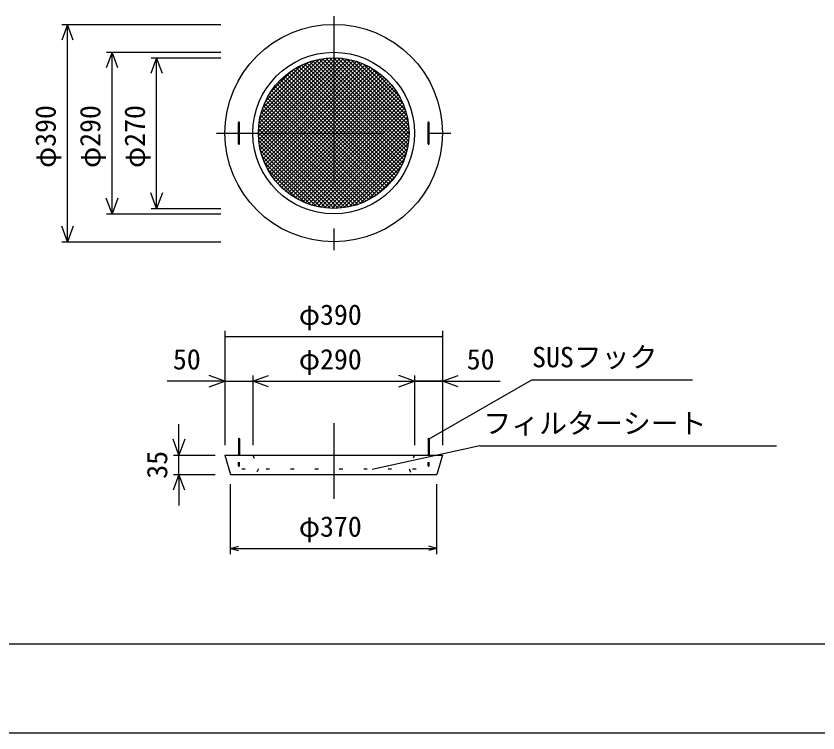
# Model space of a CAD drawing. Units: millimetres, scale not verified. Extents: x -10500 to 10500, y -7425 to 7425.
# Drawn here: x 288 to 1726, y 1938 to 3223 of the extents above; entities that cross this region are included whole.
import ezdxf
from ezdxf.enums import TextEntityAlignment as Align

# ---------------------------------------------------------------- set-up
doc = ezdxf.new("R2010")
doc.units = ezdxf.units.MM
doc.header["$LTSCALE"] = 25
doc.linetypes.add('DOTTED', pattern=[1.75, 0.25, -1.5])
doc.linetypes.add('LONG_DASHED_DOTTED', pattern=[15.25, 12, -1.5, 0.25, -1.5])
for name, color, linetype, lineweight in [('0-0_CENTER', 7, 'LONG_DASHED_DOTTED', 25), ('0-1_DIM', 7, 'Continuous', 25), ('0-3_HATCH', 6, 'Continuous', 25), ('0-5_OUTLINE', 3, 'Continuous', 25), ('0-6_OUTLINE2', 4, 'DOTTED', 25), ('0-7_TXT', 7, 'Continuous', 25)]:
    doc.layers.add(name, color=color, linetype=linetype, lineweight=lineweight)
doc.styles.add('ＭＳ ゴシック', font='')
doc.styles.get('ＭＳ ゴシック').set_extended_font_data('MS Gothic')

msp = doc.modelspace()

# ---------------------------------------------------------------- linework, layer by layer
at = {"layer": '0-0_CENTER'}
for p, q in [((857.46, 3223.43), (857.46, 2803.43)), ((647.46, 3013.43), (1067.46, 3013.43)), ((857.46, 2493.04), (857.46, 2357.62))]:
    msp.add_line(p, q, dxfattribs=at)
at = {"layer": '0-1_DIM'}
for p, q in [((369.96, 3208.43), (654.96, 3208.43)), ((379.96, 2818.43), (379.96, 3208.43)), ((449.96, 3158.43), (654.96, 3158.43)), ((459.96, 2868.43), (459.96, 3158.43)), ((529.96, 3148.43), (654.96, 3148.43)), ((539.96, 2878.43), (539.96, 3148.43)), ((529.96, 2878.43), (654.96, 2878.43)), ((449.96, 2868.43), (654.96, 2868.43)), ((369.96, 2818.43), (654.96, 2818.43)), ((662.46, 2658.54), (662.46, 2453.54)), ((662.46, 2648.54), (1052.46, 2648.54)), ((1052.46, 2658.54), (1052.46, 2453.54)), ((712.46, 2578.54), (712.46, 2453.54)), ((1002.46, 2578.54), (1002.46, 2453.54)), ((662.46, 2568.54), (558.94, 2568.54)), ((662.46, 2568.54), (712.46, 2568.54)), ((712.46, 2568.54), (1002.46, 2568.54)), ((1002.46, 2568.54), (1052.46, 2568.54)), ((1052.46, 2568.54), (1002.46, 2568.54)), ((1052.46, 2568.54), (1155.98, 2568.54)), ((579.96, 2436.04), (579.96, 2491.55)), ((569.96, 2436.04), (644.96, 2436.04)), ((579.96, 2401.04), (579.96, 2436.04)), ((569.96, 2401.04), (644.96, 2401.04)), ((579.96, 2401.04), (579.96, 2345.52)), ((672.46, 2258.54), (672.46, 2383.54)), ((1042.46, 2258.54), (1042.46, 2383.54)), ((672.46, 2268.54), (686.95, 2272.42)), ((1042.46, 2268.54), (1027.97, 2272.42)), ((672.46, 2268.54), (1042.46, 2268.54)), ((672.46, 2268.54), (686.95, 2264.65)), ((1042.46, 2268.54), (1027.97, 2264.65))]:
    msp.add_line(p, q, dxfattribs=at)
for points in [[(390.22, 3180.24), (379.96, 3208.43), (369.7, 3180.24)], [(470.22, 3130.24), (459.96, 3158.43), (449.7, 3130.24)], [(550.22, 3120.24), (539.96, 3148.43), (529.7, 3120.24)], [(550.22, 2906.62), (539.96, 2878.43), (529.7, 2906.62)], [(470.22, 2896.62), (459.96, 2868.43), (449.7, 2896.62)], [(390.22, 2846.62), (379.96, 2818.43), (369.7, 2846.62)], [(634.27, 2558.27), (662.46, 2568.54), (634.27, 2578.8)], [(740.65, 2558.27), (712.46, 2568.54), (740.65, 2578.8)], [(974.27, 2558.27), (1002.46, 2568.54), (974.27, 2578.8)], [(1080.65, 2558.27), (1052.46, 2568.54), (1080.65, 2578.8)], [(590.22, 2464.23), (579.96, 2436.04), (569.7, 2464.23)], [(590.22, 2372.84), (579.96, 2401.04), (569.7, 2372.84)]]:
    msp.add_lwpolyline(points, dxfattribs=at)
at = {"layer": '0-3_HATCH'}
for p, q in [((722.48, 3015.79), (855.1, 3148.41)), ((722.54, 3008.78), (862.11, 3148.35)), ((722.81, 3023.2), (847.69, 3148.08)), ((722.93, 3002.1), (868.78, 3147.95)), ((723.62, 3031.07), (839.82, 3147.27)), ((723.62, 2995.72), (875.16, 3147.26)), ((724.58, 2989.61), (881.28, 3146.31)), ((725.01, 3039.53), (831.36, 3145.88)), ((725.77, 2983.72), (887.16, 3145.12)), ((727.16, 3048.76), (822.13, 3143.72)), ((727.17, 2978.06), (892.83, 3143.71)), ((728.78, 2972.6), (898.29, 3142.11)), ((730.41, 3059.08), (811.81, 3140.48)), ((730.58, 2967.32), (903.57, 3140.31)), ((732.55, 2962.22), (908.67, 3138.34)), ((734.69, 2957.29), (913.6, 3136.2)), ((735.43, 3071.17), (799.72, 3135.46)), ((799.38, 3135.3), (979.33, 2955.35)), ((804.25, 3137.5), (981.53, 2960.22)), ((809.28, 3139.54), (983.57, 2965.25)), ((814.48, 3141.41), (985.44, 2970.45)), ((819.87, 3143.09), (987.12, 2975.84)), ((825.45, 3144.58), (988.61, 2981.42)), ((831.24, 3145.86), (989.89, 2987.21)), ((837.26, 3146.91), (990.94, 2993.23)), ((843.54, 3147.71), (991.74, 2999.51)), ((850.09, 3148.23), (992.26, 3006.06)), ((856.96, 3148.43), (992.46, 3012.93)), ((864.2, 3148.26), (992.29, 3020.17)), ((871.87, 3147.66), (991.69, 3027.84)), ((880.08, 3146.52), (990.55, 3036.05)), ((888.97, 3144.7), (988.73, 3044.94)), ((898.8, 3141.94), (985.97, 3054.77)), ((910.05, 3137.77), (981.79, 3066.02)), ((736.98, 2952.51), (918.37, 3133.9)), ((739.43, 2947.89), (923, 3131.45)), ((742.03, 2943.42), (927.47, 3128.86)), ((744.41, 3087.22), (783.67, 3126.48)), ((744.77, 2939.09), (931.8, 3126.12)), ((747.65, 2934.9), (935.99, 3123.24)), ((750.67, 2930.84), (940.05, 3120.22)), ((777.28, 3122.04), (966.07, 2933.25)), ((781.42, 3124.98), (969, 2937.39)), ((785.69, 3127.77), (971.8, 2941.66)), ((790.11, 3130.43), (974.46, 2946.08)), ((794.67, 3132.94), (976.97, 2950.64)), ((923.98, 3130.9), (974.93, 3079.96)), ((753.82, 2926.92), (943.97, 3117.07)), ((757.1, 2923.13), (947.75, 3113.79)), ((760.52, 2919.48), (951.41, 3110.37)), ((762.07, 3108.96), (952.99, 2918.04)), ((764.06, 2915.95), (954.94, 3106.83)), ((765.68, 3112.43), (956.46, 2921.65)), ((769.41, 3115.77), (959.8, 2925.38)), ((773.28, 3118.97), (963, 2929.25)), ((748.97, 3093.78), (937.81, 2904.94)), ((752.05, 3097.77), (941.8, 2908.02)), ((755.26, 3101.64), (945.66, 2911.23)), ((758.6, 3105.37), (949.39, 2914.57)), ((767.74, 2912.56), (958.33, 3103.15)), ((771.55, 2909.29), (961.59, 3099.34)), ((775.49, 2906.16), (964.72, 3095.4)), ((779.56, 2903.17), (967.72, 3091.33)), ((740.57, 3080.97), (925, 2896.54)), ((743.23, 3085.38), (929.41, 2899.2)), ((746.03, 3089.65), (933.68, 2902)), ((783.78, 2900.31), (970.58, 3087.11)), ((788.13, 2897.59), (973.3, 3082.76)), ((792.62, 2895.02), (975.87, 3078.26)), ((733.48, 3066.85), (910.88, 2889.45)), ((735.69, 3071.71), (915.74, 2891.66)), ((738.05, 3076.42), (920.44, 2894.02)), ((797.27, 2892.59), (978.3, 3073.62)), ((802.07, 2890.32), (980.57, 3068.82)), ((807.02, 2888.2), (982.68, 3063.86)), ((727.86, 3051.25), (895.28, 2883.84)), ((729.56, 3056.63), (900.66, 2885.53)), ((731.43, 3061.82), (905.85, 2887.4)), ((812.15, 2886.26), (984.63, 3058.74)), ((817.45, 2884.49), (986.4, 3053.43)), ((724.02, 3033.88), (877.91, 2879.99)), ((725.08, 3039.89), (883.92, 2881.05)), ((726.37, 3045.68), (889.7, 2882.34)), ((822.95, 2882.92), (987.97, 3047.94)), ((828.64, 2881.54), (989.35, 3042.24)), ((834.56, 2880.39), (990.5, 3036.33)), ((722.68, 3021.08), (865.11, 2878.65)), ((723.21, 3027.62), (871.65, 2879.18)), ((840.72, 2879.47), (991.42, 3030.17)), ((847.14, 2878.82), (992.06, 3023.75)), ((722.46, 3014.23), (858.25, 2878.43)), ((722.61, 3007), (851.03, 2878.58)), ((853.87, 2878.48), (992.41, 3017.02)), ((860.93, 2878.47), (992.41, 3009.95)), ((723.19, 2999.35), (843.38, 2879.17)), ((724.31, 2991.17), (835.2, 2880.28)), ((868.4, 2878.87), (992.01, 3002.48)), ((876.36, 2879.76), (991.13, 2994.53)), ((726.09, 2982.31), (826.34, 2882.07)), ((884.93, 2881.25), (989.63, 2985.96)), ((894.3, 2883.55), (987.33, 2976.59)), ((728.8, 2972.53), (816.56, 2884.78)), ((904.83, 2887.01), (983.87, 2966.06)), ((732.91, 2961.35), (805.38, 2888.88)), ((739.61, 2947.58), (791.61, 2895.58)), ((917.31, 2892.42), (978.47, 2953.58)), ((934.59, 2902.64), (968.25, 2936.3)), ((758.31, 2921.81), (765.84, 2914.28))]:
    msp.add_line(p, q, dxfattribs=at)
at = {"layer": '0-5_OUTLINE'}
for p, q in [((686.46, 2994.43), (686.46, 3032.43)), ((688.46, 2994.43), (688.46, 3032.43)), ((1026.46, 2994.43), (1026.46, 3032.43)), ((1028.46, 2994.43), (1028.46, 3032.43)), ((686.46, 2465.04), (686.46, 2436.04)), ((688.46, 2465.04), (688.46, 2436.04)), ((1026.46, 2465.04), (1026.46, 2436.04)), ((1028.46, 2465.04), (1028.46, 2436.04)), ((662.46, 2436.04), (672.46, 2401.04)), ((662.46, 2436.04), (1052.46, 2436.04)), ((1052.46, 2436.04), (1042.46, 2401.04)), ((672.46, 2401.04), (1042.46, 2401.04))]:
    msp.add_line(p, q, dxfattribs=at)
for radius in [195, 145, 135]:
    msp.add_circle((857.46, 3013.43), radius, dxfattribs=at)
for centre, start, end in [((687.46, 3032.43), 0, 180), ((1027.46, 3032.43), 0, 180), ((687.46, 2994.43), 180, 0), ((1027.46, 2994.43), 180, 0), ((687.46, 2465.04), 0, 180), ((1027.46, 2465.04), 0, 180)]:
    msp.add_arc(centre, 1, start, end, dxfattribs=at)
at = {"layer": '0-6_OUTLINE2'}
for p, q in [((686.46, 2417.04), (686.46, 2436.04)), ((688.46, 2417.04), (688.46, 2436.04)), ((1026.46, 2417.04), (1026.46, 2436.04)), ((1028.46, 2417.04), (1028.46, 2436.04)), ((692.46, 2411.04), (1022.46, 2411.04))]:
    msp.add_line(p, q, dxfattribs=at)
for points in [[(712.46, 2436.04), (722.46, 2411.04), (717.46, 2401.04)], [(1002.46, 2436.04), (992.46, 2411.04), (997.46, 2401.04)]]:
    msp.add_lwpolyline(points, dxfattribs=at)
for centre in [(687.46, 2417.04), (1027.46, 2417.04)]:
    msp.add_arc(centre, 1, 180, 0, dxfattribs=at)
at = {"layer": '0-7_TXT'}
for p, q in [((1028.46, 2465.04), (1212.4, 2571.23)), ((1212.4, 2571.23), (1500.58, 2571.23)), ((1119.64, 2452.48), (926.11, 2409.84)), ((1119.64, 2452.48), (1651.24, 2452.48)), ((-1150, 2097.57), (8250, 2097.57)), ((-1150, 1937.57), (8250, 1937.57))]:
    msp.add_line(p, q, dxfattribs=at)

# ---------------------------------------------------------------- texts
at = {"layer": '0-1_DIM', "style": 'ＭＳ ゴシック'}
for s, p in [('φ390', (369.96, 2950.93)), ('φ290', (449.96, 2950.93)), ('φ270', (529.96, 2950.93)), ('35', (569.96, 2393.54))]:
    msp.add_text(s, height=36.66, rotation=90, dxfattribs=at).set_placement(p, align=Align.BOTTOM_LEFT)
for s, p in [('φ390', (794.96, 2658.54)), ('50', (569.1, 2578.54)), ('φ290', (794.96, 2578.54)), ('50', (1095.82, 2578.54)), ('φ370', (794.96, 2278.54))]:
    msp.add_text(s, height=36.66, dxfattribs=at).set_placement(p, align=Align.BOTTOM_LEFT)
at = {"layer": '0-7_TXT', "style": 'ＭＳ ゴシック'}
for s, p in [('SUSフック', (1213.06, 2582.4)), ('フィルターシート', (1125.78, 2463.63))]:
    msp.add_text(s, height=36.66, dxfattribs=at).set_placement(p, align=Align.BOTTOM_LEFT)

doc.saveas('drawing.dxf')
